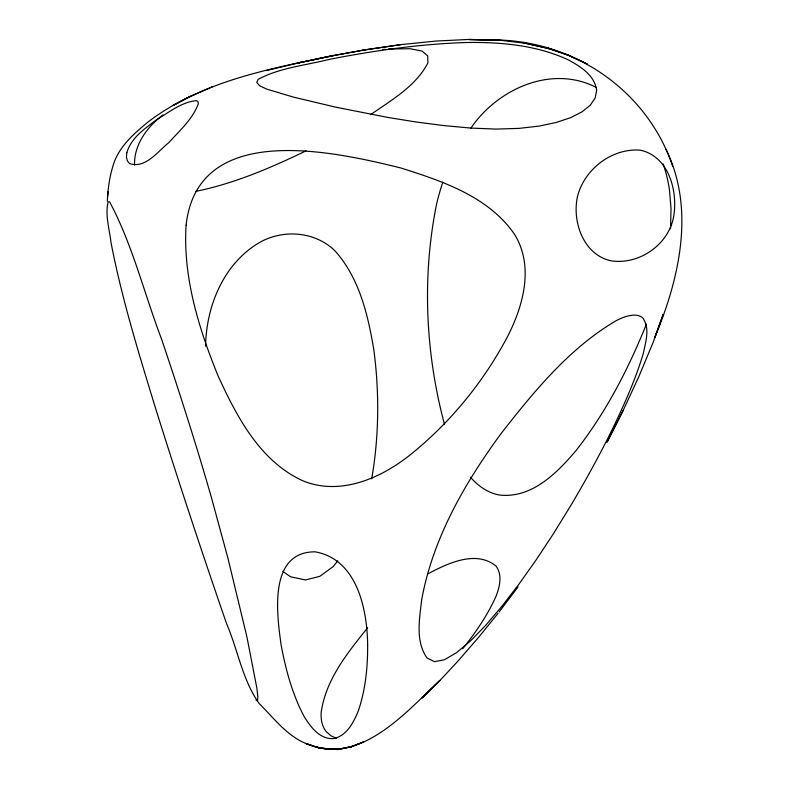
<?xml version="1.0" encoding="UTF-8"?>
<svg xmlns="http://www.w3.org/2000/svg" width="789" height="789" viewBox="0 0 789 789"><rect width="100%" height="100%" fill="white"/><g stroke="black" fill="none" stroke-linecap="round" stroke-linejoin="round"><path stroke-width="1.18" d="M134.534 165.059C133.962 144.703 147.257 126.674 162.928 114.947M670.522 228.721L671.025 208.631L669.466 190.119A92.924 61.848 76.3 0 0 663.194 164.023M107.314 201.195C107.945 189.676 109.286 178.136 112.659 167.061C117.669 147.681 133.597 133.883 148.47 121.654C192.555 88.19 247.263 73.673 300.52 62.41L299.021 62.745L334.151 55.427M107.629 196.668L108.004 191.796M205.584 346.213C206.264 305.235 224.313 261.928 261.475 241.424C285.026 229.234 314.89 231.848 334.477 250.32C359.242 277.521 367.94 314.564 373.838 349.862C379.47 392.646 379.085 436.209 371.727 478.755M646.309 324.161L645.501 326.39C627.62 370.416 605.469 413.061 576.039 450.539C557.133 472.917 532.171 498.184 500.275 495.127A69.856 46.502 76.3 0 1 470.422 477.177M607.806 440.716L623.221 410.3L638.705 376.925L653.036 342.643L663.204 314.367L654.791 337.485C679.27 278.862 695.504 209.184 665.926 149.2M606.938 442.58L623.221 410.3M499.171 611.939L518.048 586.937M470.786 128.321C497.248 89.019 551.669 64.313 596.395 87.49M462.818 648.607C475.816 632.285 487.78 614.937 496.232 595.784C499.772 586.296 502.563 574.915 496.005 566.038C475.925 549.765 447.728 563.346 428.052 573.761M337.83 560.782L333.254 566.522L319.821 576.325L305.491 579.954L290.549 576.779L282.926 571.453M498.066 613.319L478.479 637.473L457.669 661.438L439.532 680.887L422.135 697.999L439.848 680.434C405.339 712.783 359.409 767.046 305.738 743.455C286.368 735.309 273.724 717.931 259.216 703.571C242.548 680.503 237.814 649.613 226.581 623.695C201.501 551.146 177.407 478.242 154.536 404.964C138.154 351.312 121.605 297.542 110.983 242.391C109.493 229.106 104.907 215.16 108.132 201.866L109.622 201.885C132.68 245.044 144.259 293.784 161.676 339.438A356.352 26.599 70.7 0 1 181.628 399.964A354.547 26.461 70.7 0 1 211.038 496.173L227.853 557.853L246.898 636.851L256.859 688.067L257.835 696.717L257.549 700.75L255.952 700.099M367.635 627.768C347.594 652.73 325.699 679.684 321.182 712.388A46.59 28.759 -53.2 0 0 326.488 731.867L330.887 735.723L336.341 738.307M370.623 114.661C391.531 100.016 415.833 86.307 427.904 62.864L427.707 55.871L421.947 51.038L410.033 48.711L388.425 48.997M306.024 150.857C270.657 167.899 234.106 183.64 195.465 191.431M190.908 96.189L173.077 105.45L186.717 98.152L212.103 86.879M266.366 70.576L300.52 62.41M340.453 749.057L351.864 746.562L363.867 741.857L349.3 747.39L351.864 746.562L337.613 749.53L323.421 748.386L337.613 749.53L340.453 749.057L326.242 749.343L335.71 749.155M300.067 62.607L332.1 55.782L365.041 49.845L400.94 44.608L436.475 41.018L468.696 39.45L498.845 40.071L468.834 39.519L486.843 39.854M299.021 62.745L332.1 55.782L330.591 56.098L365.041 49.845L400.94 44.608M362.319 50.328L365.041 49.845M382.626 49.49L384.943 49.293M489.239 39.894L498.845 40.071M525.612 43.296L523.926 42.892L549.134 48.642L546.945 47.873L569.52 55.624L549.134 48.642L525.612 43.296L497.928 39.983C575.871 41.906 647.473 91.544 672.563 165.996M325.255 748.722L315.107 746.858L329.772 749.55L327.514 749.136M444.532 424.521C425.37 353.028 421.918 276.831 436.564 204.164A244.195 162.544 76.3 0 1 442.876 182.003M367.644 645.155C367.743 667.218 365.534 689.497 358.453 710.494C353.768 722.122 347.061 735.614 333.678 738.603C319.653 739.52 310.373 726.728 303.883 716.057C292.285 693.975 285.736 669.674 281.17 645.264C276.86 614.572 268.132 551.698 315.136 551.827C357.072 559.273 367.279 609.157 367.644 645.155M186.096 225.19C182.841 277.126 198.68 328.145 218.001 375.732C236.71 416.543 259.778 460.983 302.562 480.669C339.3 496.005 379.539 478.893 408.88 455.884C449.01 424.038 482.227 383.651 506.499 338.58C523.048 307.108 534.686 266.603 514.339 234.047C488.381 196.53 442.501 181.164 400.911 167.998C332.534 151.034 197.635 120.914 186.096 225.19M126.832 152.652L126.447 157.129L127.345 160.808L129.445 163.481C145.146 169.231 157.849 151.33 168.747 142.691C179.547 130.639 192.782 119.169 198.374 103.606L198 101.603L196.422 100.617C181.559 102.037 169.053 112.275 156.597 119.721C144.851 128.548 131.152 137.809 126.832 152.652M421.563 600.409C419.492 619.355 415.261 641.299 427.046 657.996L434.522 661.675L444.434 659.742L456.456 652.74L470.224 641.201L485.393 625.647L501.636 606.613L518.61 584.619L535.948 560.2L553.326 533.887L570.388 506.203A598.516 201.067 -48.6 0 0 615.627 422.47C626.18 400.013 636.24 377.25 643.301 353.423C645.57 342.061 650.175 328.895 643.065 318.332A81.198 27.28 -48.6 0 0 616.367 320.571C569.688 347.86 534.636 390.713 501.715 432.717C464.839 482.789 432.658 538.473 421.563 600.409M577.449 196.698C571.995 221.896 583.535 254.817 611.041 260.824C638.508 265.025 667.464 245.527 673.333 218.247C678.441 192.536 669.378 156.478 640.362 150.186C612.008 147.829 584.136 169.359 577.449 196.698M596.662 90.242L595.202 97.915L590.32 105.154L582.134 111.782L570.772 117.61L556.383 122.443L539.074 126.092L518.994 128.38L496.261 129.1L471.013 128.084L444.069 125.619L416.276 122.009L388.454 117.541L336.065 107.255L293.538 97.136L266.731 89.127L259.62 85.715L256.76 82.48L258.171 79.294C280.223 67.588 305.984 65.309 329.92 59.254C374.716 50.545 420.044 44.016 465.688 42.527C500.463 41.935 536.313 45.032 568.238 59.846C580.448 66.444 594.6 75.241 596.662 90.242M319.989 748.248L305.738 743.455L319.989 748.248M584.471 62.676L567.064 54.569L587.223 64.037L584.471 62.676"/></g></svg>
